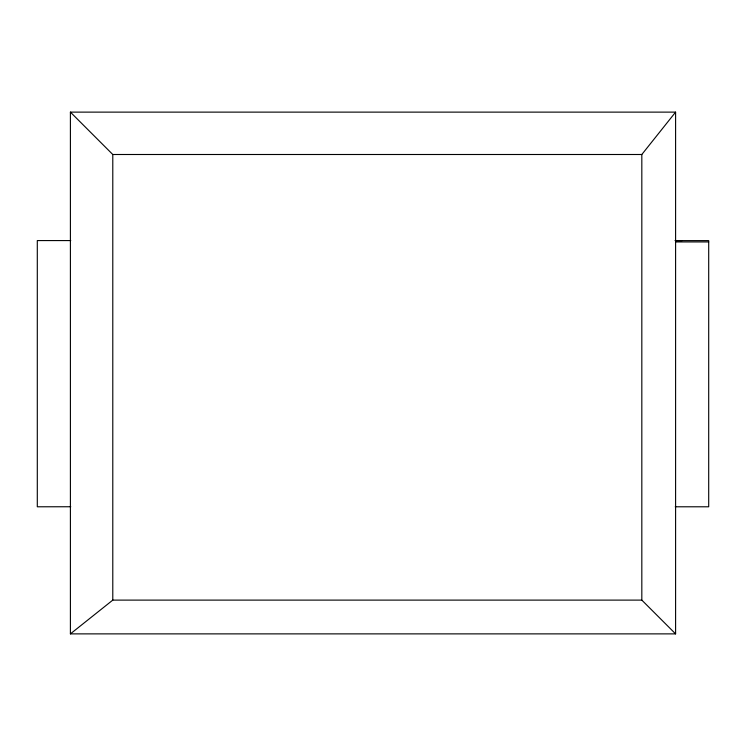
<?xml version="1.0" encoding="UTF-8"?>
<svg xmlns="http://www.w3.org/2000/svg" width="746" height="746" viewBox="0 0 746 746"><rect width="100%" height="100%" fill="white"/><g stroke="black" fill="none" stroke-linecap="round" stroke-linejoin="round"><path stroke-width="1.12" d="M675.596 633.876L641.821 600.11L641.821 154.497L675.596 112.124L70.404 112.124L70.404 633.876L675.596 633.876L675.596 112.124M70.404 633.876L112.786 600.11L641.821 600.11M70.404 112.124L112.786 154.497L641.821 154.497M70.767 240.576L37.3 240.576L37.3 506.786L70.767 506.748M674.999 240.613L708.7 240.613L708.7 506.786L675.233 506.786M675.596 241.937L708.7 241.937M675.531 240.594L682.217 240.613M112.786 154.497L112.786 600.11"/></g></svg>
